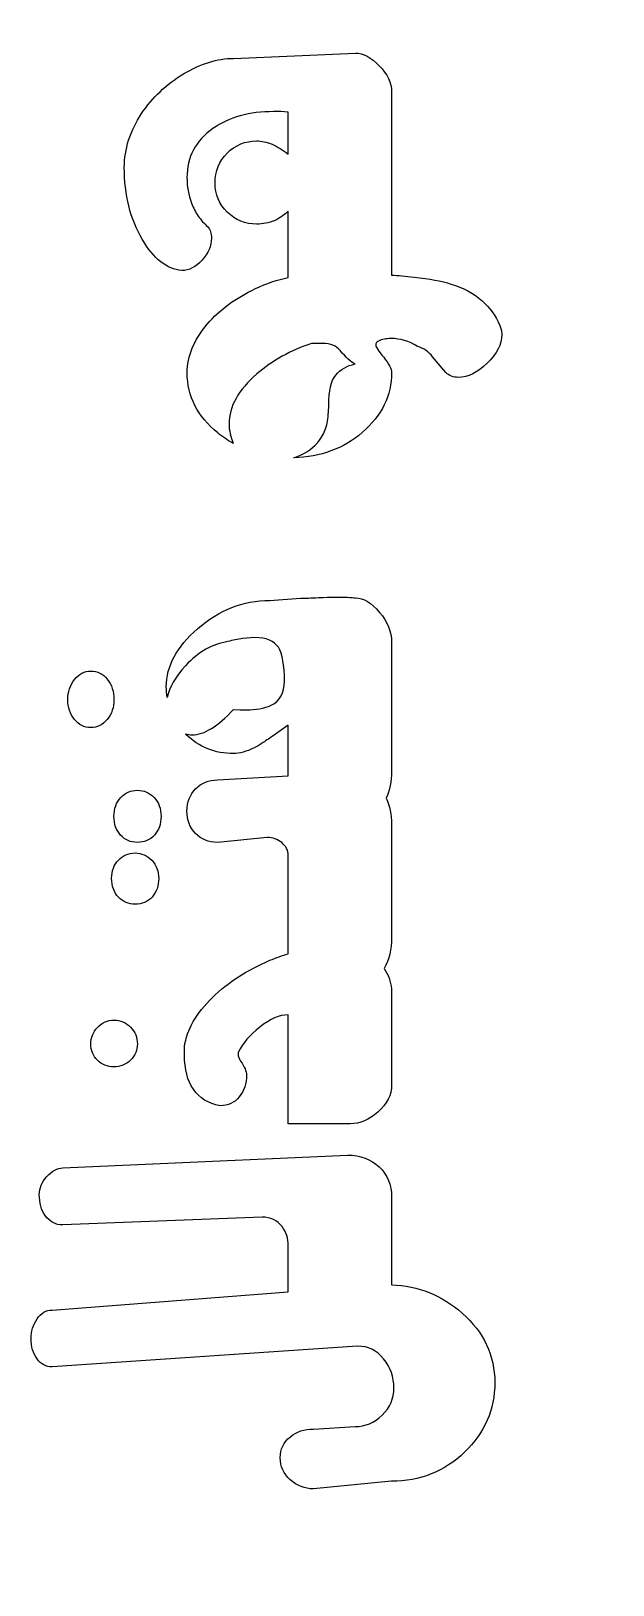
# Model space of a CAD drawing. Extents: x -11 to 3328, y 13 to 1701.
# Drawn here: x 704.1 to 749.6, y 1382 to 1503.5 of the extents above; entities that cross this region are included whole.
import ezdxf

# ---------------------------------------------------------------- set-up
doc = ezdxf.new("R2010")
doc.units = 0
doc.layers.add('H0107_Printing_Least_5', color=7, linetype='CONTINUOUS')

msp = doc.modelspace()

# ---------------------------------------------------------------- linework, layer by layer
at = {"layer": 'H0107_Printing_Least_5', "color": 1}
for points in [[(719.929982, 1501.394462), (729.463982, 1501.807462)], [(732.301982, 1498.787463), (732.301982, 1484.452463)], [(724.213982, 1493.917463), (724.213982, 1497.185463), (723.634982, 1497.235463), (723.072982, 1497.235463)], [(724.213982, 1484.266463), (724.213982, 1489.460463)], [(726.924982, 1479.113463), (726.525982, 1479.113463), (726.034982, 1479.113463)], [(736.544982, 1476.834463), (735.504982, 1478.072463)], [(722.770982, 1459.009464), (725.166982, 1459.191464)], [(727.562982, 1459.273464), (727.810982, 1459.273464), (728.042982, 1459.273464), (728.223982, 1459.273464), (728.851982, 1459.273464)], [(721.602982, 1456.112464), (720.638982, 1456.042464)], [(732.301982, 1455.758464), (732.301982, 1445.657464)], [(719.924982, 1450.498464), (720.460982, 1450.462464), (720.923982, 1450.462464)], [(718.688982, 1444.980464), (724.213982, 1445.314464), (724.213982, 1449.272464), (723.023982, 1448.429464)], [(732.301982, 1441.530464), (732.301982, 1432.650464)], [(722.559982, 1440.490464), (718.689982, 1440.094464)], [(724.213982, 1431.397464), (724.213982, 1439.071464)], [(732.301982, 1428.640464), (732.301982, 1421.130464)], [(729.050982, 1418.093465), (724.213982, 1418.093465), (724.213982, 1426.610464)], [(716.093982, 1423.441464), (716.093982, 1424.134464)], [(706.571982, 1414.643465), (728.852982, 1415.650465)], [(732.301982, 1412.366465), (732.301982, 1405.549465)], [(722.165982, 1410.797465), (706.571982, 1410.187465)], [(705.744982, 1403.536465), (724.213982, 1404.948465), (724.213982, 1408.553465)], [(729.643982, 1400.711465), (705.743982, 1399.082465)], [(726.194982, 1394.226465), (729.446982, 1394.424465)], [(732.285982, 1390.149465), (726.194982, 1389.555465)]]:
    msp.add_lwpolyline(points, dxfattribs=at)
for points in [[(723.745982, 1478.106463)], [(708.764982, 1449.073464)], [(712.412982, 1440.094464)], [(712.231982, 1435.257464)], [(721.992982, 1425.661464)], [(710.580982, 1422.549464)]]:
    msp.add_lwpolyline(points, close=True, dxfattribs=at)
for points in [[(923.922977, 1445.653464), (923.922977, 1573.248461), (835.593979, 1661.578458), (707.998982, 1661.578458)], [(729.463982, 1501.807462), (730.056982, 1501.807462), (730.679982, 1501.479462), (731.328982, 1500.824462)], [(716.015982, 1500.189462), (716.676982, 1500.574462), (717.336982, 1500.871462), (717.997982, 1501.081462)], [(717.997982, 1501.081462), (718.658982, 1501.289462), (719.303982, 1501.394462), (719.929982, 1501.394462)], [(731.328982, 1500.824462), (731.977982, 1500.170462), (732.301982, 1499.491463), (732.301982, 1498.787463)], [(712.744982, 1497.086463), (713.570982, 1498.319463), (714.660982, 1499.353463), (716.015982, 1500.189462)], [(711.388982, 1492.877463), (711.388982, 1494.297463), (711.840982, 1495.700463), (712.744982, 1497.086463)], [(723.072982, 1497.235463), (721.176982, 1497.235463), (719.594982, 1496.794463), (718.325982, 1495.914463)], [(718.325982, 1495.914463), (716.970982, 1494.957463), (716.291982, 1493.676463), (716.291982, 1492.068463)], [(719.438982, 1493.992463), (720.072982, 1494.625463), (720.842982, 1494.941463), (721.747982, 1494.941463)], [(721.747982, 1494.941463), (722.112982, 1494.941463), (722.514982, 1494.852463), (722.955982, 1494.677463)], [(722.955982, 1494.677463), (723.375982, 1494.489463), (723.794982, 1494.236463), (724.213982, 1493.917463)], [(718.486982, 1491.656463), (718.486982, 1492.580463), (718.804982, 1493.359463), (719.438982, 1493.992463)], [(712.792982, 1487.249463), (711.856982, 1488.855463), (711.388982, 1490.732463), (711.388982, 1492.877463)], [(716.291982, 1492.068463), (716.291982, 1491.376463), (716.407982, 1490.715463), (716.641982, 1490.088463)], [(719.446982, 1489.378463), (718.806982, 1490.006463), (718.486982, 1490.765463), (718.486982, 1491.656463)], [(716.641982, 1490.088463), (716.785982, 1489.714463), (716.962982, 1489.373463), (717.174982, 1489.065463)], [(724.213982, 1489.460463), (723.938982, 1489.175463), (723.574982, 1488.922463), (723.121982, 1488.701463)], [(717.174982, 1489.065463), (717.385982, 1488.756463), (717.628982, 1488.481463), (717.906982, 1488.240463)], [(717.906982, 1488.240463), (718.017982, 1488.107463), (718.095982, 1487.973463), (718.139982, 1487.835463)], [(721.747982, 1488.438463), (720.854982, 1488.438463), (720.086982, 1488.752463), (719.446982, 1489.378463)], [(723.121982, 1488.701463), (722.679982, 1488.525463), (722.222982, 1488.438463), (721.747982, 1488.438463)], [(715.878982, 1484.807463), (714.723982, 1484.906463), (713.694982, 1485.719463), (712.792982, 1487.249463)], [(718.206982, 1487.332463), (718.206982, 1486.726463), (717.962982, 1486.154463), (717.474982, 1485.616463)], [(718.139982, 1487.835463), (718.183982, 1487.697463), (718.206982, 1487.530463), (718.206982, 1487.332463)], [(717.474982, 1485.616463), (716.987982, 1485.076463), (716.454982, 1484.807463), (715.878982, 1484.807463)], [(717.875982, 1480.623463), (718.842982, 1481.743463), (720.102982, 1482.668463), (721.652982, 1483.398463)], [(721.652982, 1483.398463), (722.516982, 1483.805463), (723.369982, 1484.086463), (724.213982, 1484.266463)], [(732.301982, 1484.452463), (732.306982, 1484.452463), (732.311982, 1484.452463), (732.316982, 1484.451463)], [(732.316982, 1484.451463), (732.772982, 1484.424463), (733.357982, 1484.372463), (734.072982, 1484.295463)], [(734.072982, 1484.295463), (735.260982, 1484.174463), (736.216982, 1483.992463), (736.942982, 1483.751463)], [(736.942982, 1483.751463), (737.899982, 1483.464463), (738.713982, 1483.029463), (739.384982, 1482.446463)], [(739.384982, 1482.446463), (739.977982, 1481.918463), (740.439981, 1481.275463), (740.768981, 1480.515463)], [(716.308982, 1476.819463), (716.308982, 1478.114463), (716.830982, 1479.382463), (717.875982, 1480.623463)], [(740.918981, 1479.806463), (740.918981, 1479.046463), (740.538981, 1478.298463), (739.779982, 1477.560463)], [(740.768981, 1480.515463), (740.813981, 1480.405463), (740.849981, 1480.298463), (740.876981, 1480.193463)], [(740.876981, 1480.193463), (740.903981, 1480.089463), (740.918981, 1479.959463), (740.918981, 1479.806463)], [(726.034982, 1479.113463), (725.236982, 1478.845463), (724.472982, 1478.508463), (723.745982, 1478.106463)], [(728.277982, 1478.558463), (727.970982, 1478.928463), (727.518982, 1479.113463), (726.924982, 1479.113463)], [(729.444982, 1477.510463), (729.116982, 1477.654463), (728.727982, 1478.004463), (728.277982, 1478.558463)], [(731.261982, 1479.294463), (731.130982, 1479.239463), (731.063982, 1479.134463), (731.063982, 1478.980463)], [(731.063982, 1478.980463), (731.063982, 1478.848463), (731.270982, 1478.529463), (731.682982, 1478.023463)], [(732.252982, 1479.492463), (731.889982, 1479.492463), (731.559982, 1479.426463), (731.261982, 1479.294463)], [(734.315982, 1478.881463), (733.666982, 1479.288463), (732.978982, 1479.492463), (732.252982, 1479.492463)], [(735.504982, 1478.072463), (735.217982, 1478.446463), (734.821982, 1478.716463), (734.315982, 1478.881463)], [(723.745982, 1478.106463), (723.018982, 1477.701463), (722.357982, 1477.241463), (721.764982, 1476.724463)], [(727.926982, 1476.632463), (728.291982, 1477.074463), (728.797982, 1477.366463), (729.444982, 1477.510463)], [(731.682982, 1478.023463), (732.095982, 1477.516463), (732.301982, 1477.121463), (732.301982, 1476.834463)], [(739.779982, 1477.560463), (739.019982, 1476.823463), (738.265982, 1476.455463), (737.517982, 1476.455463)], [(718.701982, 1472.117463), (717.106982, 1473.418463), (716.308982, 1474.986463), (716.308982, 1476.819463)], [(721.764982, 1476.724463), (720.308982, 1475.482463), (719.581982, 1474.179463), (719.581982, 1472.814463)], [(727.379982, 1474.305463), (727.379982, 1475.415463), (727.562982, 1476.189463), (727.926982, 1476.632463)], [(732.301982, 1476.834463), (732.301982, 1475.041463), (731.537982, 1473.481463), (730.007982, 1472.155463)], [(737.517982, 1476.455463), (737.132982, 1476.455463), (736.807982, 1476.581463), (736.544982, 1476.834463)], [(727.256982, 1472.887463), (727.338982, 1473.298463), (727.379982, 1473.770463), (727.379982, 1474.305463)], [(719.581982, 1472.814463), (719.581982, 1472.306463), (719.707982, 1471.798463), (719.914982, 1471.290463)], [(726.825982, 1471.778463), (727.031982, 1472.106463), (727.174982, 1472.477463), (727.256982, 1472.887463)], [(719.914982, 1471.290463), (719.491982, 1471.528463), (719.086982, 1471.803463), (718.701982, 1472.117463)], [(730.007982, 1472.155463), (728.528982, 1470.873463), (726.737982, 1470.217463), (724.641982, 1470.175463)], [(725.160982, 1470.375463), (725.879982, 1470.694463), (726.434982, 1471.162463), (726.825982, 1471.778463)], [(724.641982, 1470.175463), (724.814982, 1470.233463), (724.987982, 1470.299463), (725.160982, 1470.375463)], [(725.166982, 1459.191464), (725.530982, 1459.191464), (725.998982, 1459.205464), (726.571982, 1459.232464)], [(726.571982, 1459.232464), (727.144982, 1459.260464), (727.474982, 1459.273464), (727.562982, 1459.273464)], [(728.851982, 1459.273464), (729.126982, 1459.240464), (729.330982, 1459.218464), (729.463982, 1459.208464)], [(729.463982, 1459.208464), (730.100982, 1459.208464), (730.733982, 1458.833464), (731.361982, 1458.085464)], [(717.119982, 1456.798464), (718.793982, 1458.272464), (720.678982, 1459.009464), (722.770982, 1459.009464)], [(731.361982, 1458.085464), (731.988982, 1457.336464), (732.301982, 1456.561464), (732.301982, 1455.758464)], [(714.674982, 1452.275464), (714.674982, 1453.870464), (715.488982, 1455.378464), (717.119982, 1456.798464)], [(719.496982, 1455.792464), (718.284982, 1455.626464), (717.179982, 1454.999464), (716.180982, 1453.910464)], [(720.638982, 1456.042464), (720.258982, 1455.993464), (719.877982, 1455.911464), (719.496982, 1455.792464)], [(723.439982, 1455.349464), (723.118982, 1455.857464), (722.505982, 1456.112464), (721.602982, 1456.112464)], [(723.919982, 1452.701464), (723.919982, 1453.957464), (723.759982, 1454.839464), (723.439982, 1455.349464)], [(707.494982, 1452.828464), (707.846982, 1453.274464), (708.269982, 1453.496464), (708.764982, 1453.496464)], [(708.764982, 1453.496464), (709.282982, 1453.496464), (709.713982, 1453.282464), (710.060982, 1452.853464)], [(716.180982, 1453.910464), (715.362982, 1453.018464), (714.898982, 1452.193464), (714.750982, 1451.428464)], [(706.965982, 1451.269464), (706.965982, 1451.863464), (707.142982, 1452.383464), (707.494982, 1452.828464)], [(710.060982, 1452.853464), (710.407982, 1452.424464), (710.580982, 1451.896464), (710.580982, 1451.269464)], [(714.750982, 1451.428464), (714.710982, 1451.703464), (714.674982, 1451.981464), (714.674982, 1452.275464)], [(722.886982, 1450.819464), (723.575982, 1451.173464), (723.919982, 1451.801464), (723.919982, 1452.701464)], [(707.485982, 1449.717464), (707.139982, 1450.146464), (706.965982, 1450.663464), (706.965982, 1451.269464)], [(710.580982, 1451.269464), (710.580982, 1450.663464), (710.405982, 1450.146464), (710.052982, 1449.717464)], [(720.923982, 1450.462464), (721.684982, 1450.462464), (722.339982, 1450.581464), (722.886982, 1450.819464)], [(708.764982, 1449.073464), (708.258982, 1449.073464), (707.832982, 1449.288464), (707.485982, 1449.717464)], [(710.052982, 1449.717464), (709.700982, 1449.288464), (709.271982, 1449.073464), (708.764982, 1449.073464)], [(716.714982, 1448.508464), (717.641982, 1448.508464), (718.712982, 1449.172464), (719.924982, 1450.498464)], [(716.211982, 1448.537464), (716.197982, 1448.551464), (716.188982, 1448.567464), (716.173982, 1448.581464)], [(716.173982, 1448.581464), (716.343982, 1448.538464), (716.520982, 1448.508464), (716.714982, 1448.508464)], [(719.931982, 1447.043464), (718.477982, 1447.043464), (717.236982, 1447.540464), (716.211982, 1448.537464)], [(723.023982, 1448.429464), (722.671982, 1448.187464), (722.387982, 1447.995464), (722.172982, 1447.852464)], [(721.535982, 1447.489464), (720.951982, 1447.192464), (720.416982, 1447.043464), (719.931982, 1447.043464)], [(722.172982, 1447.852464), (721.957982, 1447.708464), (721.744982, 1447.587464), (721.535982, 1447.489464)], [(716.969982, 1444.286464), (717.421982, 1444.748464), (717.993982, 1444.980464), (718.688982, 1444.980464)], [(732.301982, 1445.657464), (732.301982, 1444.871464), (732.153982, 1444.173464), (731.870982, 1443.553464)], [(710.580982, 1442.140464), (710.580982, 1442.735464), (710.757982, 1443.222464), (711.109982, 1443.601464)], [(711.109982, 1443.601464), (711.461982, 1443.981464), (711.896982, 1444.171464), (712.412982, 1444.171464)], [(712.412982, 1444.171464), (712.930982, 1444.171464), (713.367982, 1443.981464), (713.725982, 1443.601464)], [(713.725982, 1443.601464), (714.083982, 1443.222464), (714.261982, 1442.735464), (714.261982, 1442.140464)], [(716.291982, 1442.553464), (716.291982, 1443.246464), (716.517982, 1443.824464), (716.969982, 1444.286464)], [(731.870982, 1443.553464), (732.149982, 1442.951464), (732.301982, 1442.282464), (732.301982, 1441.530464)], [(711.100982, 1440.663464), (710.753982, 1441.043464), (710.580982, 1441.535464), (710.580982, 1442.140464)], [(714.261982, 1442.140464), (714.261982, 1441.535464), (714.087982, 1441.043464), (713.741982, 1440.663464)], [(716.961982, 1440.787464), (716.514982, 1441.249464), (716.291982, 1441.838464), (716.291982, 1442.553464)], [(712.412982, 1440.094464), (711.884982, 1440.094464), (711.447982, 1440.283464), (711.100982, 1440.663464)], [(713.741982, 1440.663464), (713.395982, 1440.283464), (712.952982, 1440.094464), (712.412982, 1440.094464)], [(718.689982, 1440.094464), (717.983982, 1440.094464), (717.408982, 1440.325464), (716.961982, 1440.787464)], [(723.709982, 1440.077464), (723.373982, 1440.352464), (722.990982, 1440.490464), (722.559982, 1440.490464)], [(724.213982, 1439.071464), (724.213982, 1439.467464), (724.046982, 1439.803464), (723.709982, 1440.077464)], [(710.399982, 1437.288464), (710.399982, 1437.871464), (710.575982, 1438.344464), (710.927982, 1438.707464)], [(710.927982, 1438.707464), (711.257982, 1439.081464), (711.692982, 1439.269464), (712.231982, 1439.269464)], [(712.231982, 1439.269464), (712.737982, 1439.269464), (713.171982, 1439.079464), (713.535982, 1438.699464)], [(713.535982, 1438.699464), (713.898982, 1438.320464), (714.079982, 1437.849464), (714.079982, 1437.288464)], [(710.935982, 1435.811464), (710.577982, 1436.179464), (710.399982, 1436.671464), (710.399982, 1437.288464)], [(714.079982, 1437.288464), (714.079982, 1436.694464), (713.906982, 1436.206464), (713.559982, 1435.827464)], [(712.231982, 1435.257464), (711.724982, 1435.257464), (711.293982, 1435.441464), (710.935982, 1435.811464)], [(713.559982, 1435.827464), (713.213982, 1435.447464), (712.770982, 1435.257464), (712.231982, 1435.257464)], [(732.301982, 1432.650464), (732.301982, 1431.734464), (732.103982, 1430.935464), (731.719982, 1430.245464)], [(722.785982, 1430.877464), (723.264982, 1431.079464), (723.740982, 1431.249464), (724.213982, 1431.397464)], [(718.290982, 1427.980464), (719.502982, 1429.157464), (721.000982, 1430.122464), (722.785982, 1430.877464)], [(731.719982, 1430.245464), (732.031982, 1429.767464), (732.226982, 1429.232464), (732.301982, 1428.640464)], [(716.093982, 1424.134464), (716.280982, 1425.455464), (717.013982, 1426.737464), (718.290982, 1427.980464)], [(724.213982, 1426.610464), (723.529982, 1426.610464), (722.788982, 1426.294464), (721.992982, 1425.661464)], [(708.764982, 1424.332464), (708.764982, 1424.827464), (708.940982, 1425.262464), (709.292982, 1425.636464)], [(709.292982, 1425.636464), (709.645982, 1426.010464), (710.074982, 1426.197464), (710.580982, 1426.197464)], [(710.580982, 1426.197464), (711.087982, 1426.197464), (711.518982, 1426.013464), (711.876982, 1425.645464)], [(711.876982, 1425.645464), (712.234982, 1425.276464), (712.412982, 1424.838464), (712.412982, 1424.332464)], [(721.992982, 1425.661464), (721.197982, 1425.028464), (720.638982, 1424.382464), (720.319982, 1423.721464)], [(709.284982, 1423.069464), (708.938982, 1423.416464), (708.764982, 1423.837464), (708.764982, 1424.332464)], [(712.412982, 1424.332464), (712.412982, 1423.859464), (712.236982, 1423.435464), (711.884982, 1423.061464)], [(710.580982, 1422.549464), (710.063982, 1422.549464), (709.631982, 1422.723464), (709.284982, 1423.069464)], [(711.884982, 1423.061464), (711.510982, 1422.720464), (711.075982, 1422.549464), (710.580982, 1422.549464)], [(716.794982, 1420.791464), (716.327982, 1421.479464), (716.093982, 1422.363464), (716.093982, 1423.441464)], [(720.319982, 1423.721464), (720.296982, 1423.699464), (720.286982, 1423.633464), (720.286982, 1423.523464)], [(720.286982, 1423.523464), (720.286982, 1423.369464), (720.353982, 1423.193464), (720.489982, 1422.995464)], [(720.489982, 1422.995464), (720.794982, 1422.533464), (720.945982, 1422.181464), (720.945982, 1421.939464)], [(720.945982, 1421.939464), (720.945982, 1421.234464), (720.757982, 1420.654464), (720.380982, 1420.198464)], [(718.898982, 1419.513465), (717.964982, 1419.678465), (717.262982, 1420.104464), (716.794982, 1420.791464)], [(732.301982, 1421.130464), (732.301982, 1420.360464), (731.939982, 1419.650465), (731.212982, 1419.001465)], [(720.380982, 1420.198464), (720.003982, 1419.741465), (719.509982, 1419.513465), (718.898982, 1419.513465)], [(731.212982, 1419.001465), (730.541982, 1418.396465), (729.820982, 1418.093465), (729.050982, 1418.093465)], [(728.852982, 1415.650465), (729.853982, 1415.650465), (730.679982, 1415.342465), (731.328982, 1414.726465)], [(705.340982, 1413.975465), (705.742982, 1414.420465), (706.152982, 1414.643465), (706.571982, 1414.643465)], [(731.328982, 1414.726465), (731.977982, 1414.110465), (732.301982, 1413.323465), (732.301982, 1412.366465)], [(704.738982, 1412.580465), (704.738982, 1413.064465), (704.938982, 1413.529465), (705.340982, 1413.975465)], [(705.200982, 1410.930465), (704.892982, 1411.347465), (704.738982, 1411.897465), (704.738982, 1412.580465)], [(706.571982, 1410.187465), (706.010982, 1410.187465), (705.552982, 1410.434465), (705.200982, 1410.930465)], [(707.998982, 1164.868471), (835.593979, 1164.868471), (923.922977, 1283.412468), (923.922977, 1411.007465)], [(723.735982, 1410.054465), (723.360982, 1410.550465), (722.837982, 1410.797465), (722.165982, 1410.797465)], [(724.213982, 1408.553465), (724.213982, 1409.136465), (724.054982, 1409.637465), (723.735982, 1410.054465)], [(732.301982, 1405.549465), (732.301982, 1405.537465), (732.299982, 1405.527465), (732.299982, 1405.515465)], [(732.299982, 1405.515465), (734.388982, 1405.426465), (736.231982, 1404.689465), (737.822982, 1403.288465)], [(704.564982, 1402.843465), (704.877982, 1403.304465), (705.271982, 1403.536465), (705.744982, 1403.536465)], [(737.822982, 1403.288465), (739.522982, 1401.792465), (740.372981, 1399.981465), (740.372981, 1397.858465)], [(704.093982, 1401.309465), (704.093982, 1401.869465), (704.250982, 1402.381465), (704.564982, 1402.843465)], [(704.564982, 1399.717465), (704.250982, 1400.141465), (704.093982, 1400.671465), (704.093982, 1401.309465)], [(705.743982, 1399.082465), (705.271982, 1399.082465), (704.877982, 1399.294465), (704.564982, 1399.717465)], [(731.674982, 1399.718465), (731.135982, 1400.380465), (730.458982, 1400.711465), (729.643982, 1400.711465)], [(732.483982, 1397.435465), (732.483982, 1398.295465), (732.213982, 1399.056465), (731.674982, 1399.718465)], [(731.567982, 1395.326465), (732.178982, 1395.927465), (732.483982, 1396.630465), (732.483982, 1397.435465)], [(740.372981, 1397.858465), (740.372981, 1395.745465), (739.583982, 1393.932465), (738.004982, 1392.419465)], [(729.446982, 1394.424465), (730.250982, 1394.424465), (730.956982, 1394.725465), (731.567982, 1395.326465)], [(723.586982, 1391.982465), (723.586982, 1392.653465), (723.851982, 1393.203465), (724.379982, 1393.632465)], [(724.379982, 1393.632465), (724.863982, 1394.029465), (725.468982, 1394.226465), (726.194982, 1394.226465)], [(738.004982, 1392.419465), (736.425982, 1390.906465), (734.519982, 1390.149465), (732.285982, 1390.149465)], [(724.371982, 1390.265465), (723.848982, 1390.738465), (723.586982, 1391.310465), (723.586982, 1391.982465)], [(726.194982, 1389.555465), (725.501982, 1389.555465), (724.893982, 1389.792465), (724.371982, 1390.265465)]]:
    msp.add_open_spline(points, degree=3, dxfattribs=at)

doc.saveas('drawing.dxf')
